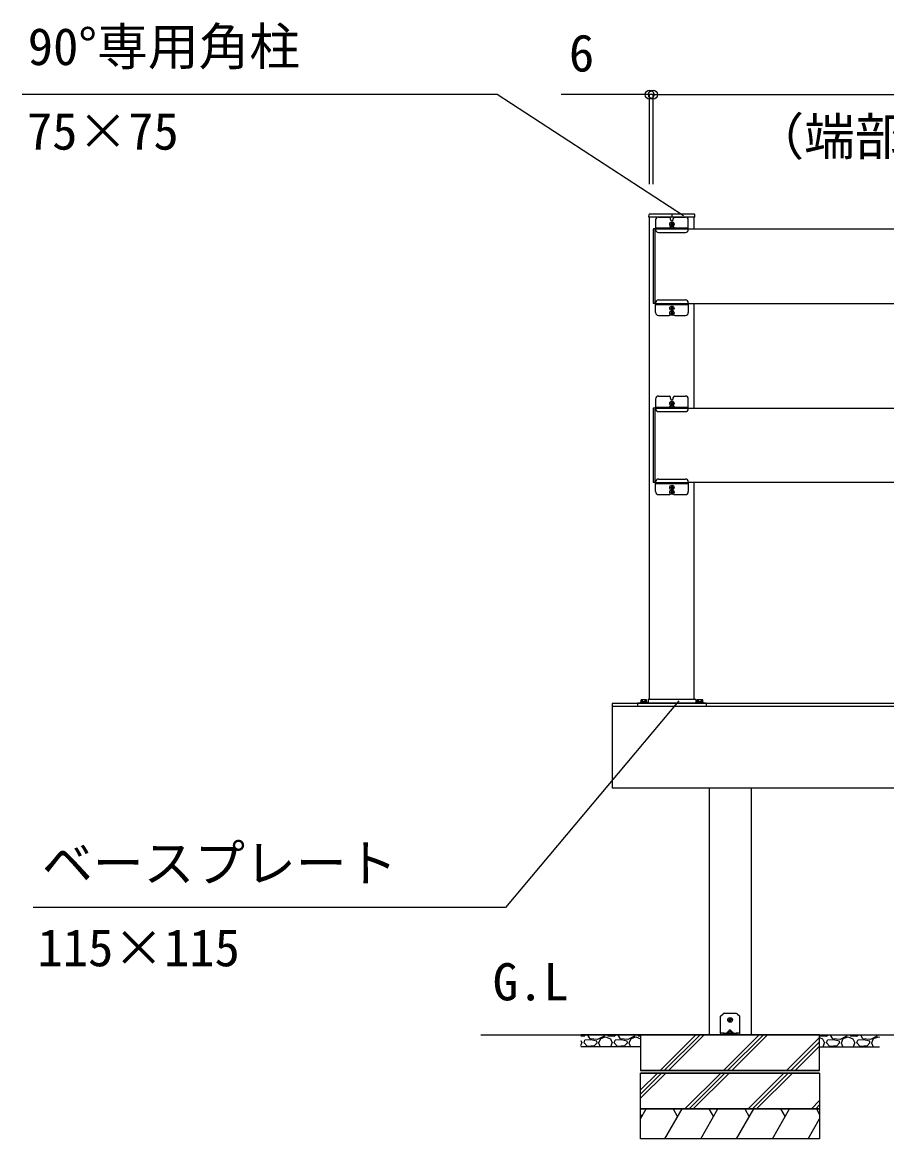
# Model space of a CAD drawing. Units: millimetres, scale not verified. Extents: x -4375 to 4375, y -6499 to 6473.
# Drawn here: x -2786 to -1338, y 77 to 1947 of the extents above; entities that cross this region are included whole.
import ezdxf
from ezdxf.enums import TextEntityAlignment as Align

# ---------------------------------------------------------------- set-up
doc = ezdxf.new("R2010")
doc.units = ezdxf.units.MM
doc.header["$LTSCALE"] = 30
for name, color, linetype in [('0-1_USER1', 3, 'Continuous'), ('0-2_YKK_13', 4, 'Continuous'), ('0-3_YKK_A1', 4, 'Continuous'), ('0-4_YKK_D', 6, 'Continuous')]:
    doc.layers.add(name, color=color, linetype=linetype)
doc.styles.add('ＭＳ ゴシック', font='')
doc.styles.get('ＭＳ ゴシック').set_extended_font_data('MS Gothic')

msp = doc.modelspace()

# ---------------------------------------------------------------- linework, layer by layer
at = {"layer": '0-2_YKK_13'}
for p, q in [((-1616, 281.8), (-1611.59, 286.21)), ((-1616, 253.8), (-1616, 281.8)), ((-1610.17, 286.8), (-1589.83, 286.8)), ((-1588.41, 286.21), (-1584, 281.8)), ((-1584, 253.8), (-1584, 281.8)), ((-1602.24, 276.3), (-1601.14, 276.32)), ((-1602.24, 275.3), (-1601.14, 275.28)), ((-1601.14, 276.32), (-1600.62, 276.42)), ((-1601.14, 275.28), (-1600.62, 275.18)), ((-1600.52, 276.94), (-1600.62, 276.42)), ((-1600.52, 274.66), (-1600.62, 275.18)), ((-1600.5, 278.04), (-1600.52, 276.94)), ((-1600.5, 273.56), (-1600.52, 274.66)), ((-1599.5, 278.04), (-1599.48, 276.94)), ((-1599.5, 273.56), (-1599.48, 274.66)), ((-1599.48, 276.94), (-1599.38, 276.42)), ((-1599.48, 274.66), (-1599.38, 275.18)), ((-1598.86, 276.32), (-1599.38, 276.42)), ((-1598.86, 275.28), (-1599.38, 275.18)), ((-1597.76, 276.3), (-1598.86, 276.32)), ((-1597.76, 275.3), (-1598.86, 275.28)), ((-1616, 253.8), (-1616, 253.3)), ((-1616, 253.3), (-1616, 250.8)), ((-1611.59, 253.3), (-1616, 253.3)), ((-1616, 250.8), (-1611.59, 250.8)), ((-1610.17, 253.3), (-1611.59, 253.3)), ((-1611.59, 253.3), (-1611.59, 250.8)), ((-1611.59, 250.8), (-1610.17, 250.8)), ((-1610.17, 253.3), (-1589.83, 253.3)), ((-1610.17, 250.8), (-1589.83, 250.8)), ((-1605.9, 253.8), (-1601.44, 258.26)), ((-1604, 254.22), (-1604, 253.8)), ((-1596.5, 253.3), (-1603.5, 253.3)), ((-1598.56, 258.26), (-1594.1, 253.8)), ((-1596, 254.22), (-1596, 253.8)), ((-1588.41, 253.3), (-1589.83, 253.3)), ((-1589.83, 250.8), (-1588.41, 250.8)), ((-1588.41, 250.8), (-1588.41, 253.3)), ((-1588.41, 250.8), (-1584, 250.8)), ((-1584, 253.3), (-1584, 253.8))]:
    msp.add_line(p, q, dxfattribs=at)
msp.add_lwpolyline([(-1584, 250.8), (-1584, 253.3), (-1588.41, 253.3)], dxfattribs=at)
msp.add_circle((-1600, 275.8), 4, dxfattribs=at)
for centre, radius, start, end in [((-1610.17, 284.8), 2, 90, 135), ((-1589.83, 284.8), 2, 45, 90), ((-1600, 275.8), 2.3, 167.44414, 192.55586), ((-1600, 275.8), 2.3, 77.44414, 102.55586), ((-1600, 275.8), 2.3, 257.44414, 282.55586), ((-1600, 275.8), 2.3, 347.44414, 12.55586), ((-1603, 254.22), 1, 126.03188, 180), ((-1603.5, 253.8), 0.5, 180, 270), ((-1600, 250.1), 6.1, 53.96812, 126.03188), ((-1597, 254.22), 1, 0, 53.96812)]:
    msp.add_arc(centre, radius, start, end, dxfattribs=at)
for centre, major_axis, ratio, start_param, end_param in [((-1605.4, 253.8), (-0.688, -0.425), 0.381966, 5.2659633, 6.8367597), ((-1600, 255.37), (0, -3.54), 0.707107, 2.5261129, 3.7570724), ((-1594.6, 253.8), (-0.688, 0.425), 0.381966, 2.5880183, 4.1588146)]:
    msp.add_ellipse(centre, major_axis=major_axis, ratio=ratio, start_param=start_param, end_param=end_param, dxfattribs=at)
at = {"layer": '0-3_YKK_A1'}
for p, q in [((-1735, 812.8), (-1735, 1620.8)), ((-1660.21, 1625.8), (-1734.79, 1625.8)), ((-1725, 1615.8), (-1725, 1599.8)), ((-1720, 1620.8), (-1702.25, 1620.8)), ((-1699.75, 1616.8), (-1699.75, 1618.3)), ((-1697.5, 1625.8), (-1697.5, 1620.8)), ((-1696.27, 1608.39), (-1695.45, 1608.39)), ((-1695.25, 1616.8), (-1695.25, 1618.3)), ((-1692.75, 1620.8), (-1675, 1620.8)), ((-1670, 1599.8), (-1670, 1615.8)), ((-1660, 1600.8), (-1660, 1620.8)), ((-1659, 1620.8), (-1659.21, 1624.85)), ((-1729, 1599.72), (-1729, 1477.08)), ((-1726, 1600.9), (-1728.09, 1600.72)), ((-1726, 1600.9), (-1726, 1475.9)), ((-1725, 1600.8), (-1726, 1600.8)), ((-1725, 1602.4), (-1670, 1602.4)), ((-1725, 1600.8), (-1670, 1600.8)), ((-1720, 1594.8), (-1675, 1594.8)), ((-1701.48, 1602.4), (-1693.52, 1602.4)), ((-1670, 1600.8), (-525, 1600.8)), ((-1720, 1481.8), (-1675, 1481.8)), ((-1726, 1475.9), (-1728.09, 1476.08)), ((-1725, 1475.9), (-1726, 1475.9)), ((-1725, 1460.8), (-1725, 1476.8)), ((-1725, 1475.8), (-1670, 1475.8)), ((-1725, 1474.2), (-1670, 1474.2)), ((-1696.27, 1468.21), (-1695.45, 1468.21)), ((-1696.27, 1460.21), (-1695.45, 1460.21)), ((-1670, 1476.8), (-1670, 1460.8)), ((-1670, 1475.8), (-525, 1475.8)), ((-1660, 1300.8), (-1660, 1475.8)), ((-1720, 1455.8), (-1702.25, 1455.8)), ((-1692.75, 1455.8), (-1675, 1455.8)), ((-1725, 1315.8), (-1725, 1299.8)), ((-1720, 1320.8), (-1702.25, 1320.8)), ((-1699.75, 1316.8), (-1699.75, 1318.3)), ((-1695.25, 1316.8), (-1695.25, 1318.3)), ((-1692.75, 1320.8), (-1675, 1320.8)), ((-1670, 1299.8), (-1670, 1315.8)), ((-1729, 1299.72), (-1729, 1177.08)), ((-1726, 1300.9), (-1728.09, 1300.72)), ((-1726, 1300.9), (-1726, 1175.9)), ((-1725, 1300.8), (-1726, 1300.8)), ((-1725, 1302.4), (-1670, 1302.4)), ((-1725, 1300.8), (-1670, 1300.8)), ((-1720, 1294.8), (-1675, 1294.8)), ((-1701.48, 1302.4), (-1693.52, 1302.4)), ((-1696.27, 1308.39), (-1695.45, 1308.39)), ((-1670, 1300.8), (-525, 1300.8)), ((-1720, 1181.8), (-1675, 1181.8)), ((-1726, 1175.9), (-1728.09, 1176.08)), ((-1725, 1175.9), (-1726, 1175.9)), ((-1725, 1160.8), (-1725, 1176.8)), ((-1725, 1175.9), (-1670, 1175.9)), ((-1725, 1174.2), (-1670, 1174.2)), ((-1696.27, 1168.21), (-1695.45, 1168.21)), ((-1696.27, 1160.21), (-1695.45, 1160.21)), ((-1670, 1176.8), (-1670, 1160.8)), ((-525, 1175.8), (-1670, 1175.8)), ((-1660, 812.8), (-1660, 1175.8)), ((-1720, 1155.8), (-1702.25, 1155.8)), ((-1692.75, 1155.8), (-1675, 1155.8)), ((1824.5, 805.8), (-1797.5, 805.8)), ((-1797.5, 805.8), (-1797.5, 663.8)), ((-1755, 806.8), (-1640, 806.8)), ((-1755, 806.8), (-1755, 805.8)), ((-1755, 805.8), (-1755, 800.8)), ((-1739.8, 808.6), (-1749.2, 808.6)), ((-1749.2, 808.6), (-1749.2, 807.6)), ((-1748.5, 812.1), (-1749.12, 811.74)), ((-1749.12, 808.6), (-1749.12, 811.74)), ((-1740.5, 812.1), (-1748.5, 812.1)), ((-1742, 808.6), (-1747, 808.6)), ((-1746.81, 808.6), (-1746.81, 811.74)), ((-1746.76, 807.6), (-1746.76, 808.6)), ((-1742.24, 807.6), (-1742.24, 808.6)), ((-1742.19, 808.6), (-1742.19, 811.74)), ((-1740.5, 812.1), (-1739.88, 811.74)), ((-1739.88, 808.6), (-1739.88, 811.74)), ((-1739.8, 807.6), (-1739.8, 808.6)), ((-1737.5, 812.8), (-1737.5, 806.8)), ((-1737.5, 812.8), (-1657.5, 812.8)), ((-1657.5, 812.8), (-1657.5, 806.8)), ((-1645.8, 808.6), (-1655.2, 808.6)), ((-1655.2, 808.6), (-1655.2, 807.6)), ((-1654.5, 812.1), (-1655.12, 811.74)), ((-1655.12, 808.6), (-1655.12, 811.74)), ((-1646.5, 812.1), (-1654.5, 812.1)), ((-1648, 808.6), (-1653, 808.6)), ((-1652.81, 808.6), (-1652.81, 811.74)), ((-1652.76, 807.6), (-1652.76, 808.6)), ((-1648.24, 807.6), (-1648.24, 808.6)), ((-1648.19, 808.6), (-1648.19, 811.74)), ((-1646.5, 812.1), (-1645.88, 811.74)), ((-1645.88, 808.6), (-1645.88, 811.74)), ((-1645.8, 807.6), (-1645.8, 808.6)), ((-1640, 806.8), (-1640, 805.8)), ((-1640, 805.8), (-1640, 800.8)), ((1824.5, 800.8), (-1797.5, 800.8)), ((1824.5, 663.8), (-1797.5, 663.8)), ((-1635.08, 663.8), (-1635.08, 250.8)), ((-1564.92, 663.8), (-1564.92, 250.8)), ((-2017.38, 250.8), (2468.14, 250.8)), ((-1750, 250.8), (-1850, 250.8)), ((-1850, 248.95), (-1844.77, 248.7)), ((-1844.77, 248.7), (-1842.06, 250.8)), ((-1838.16, 250.23), (-1837.65, 250.8)), ((-1834.61, 244.13), (-1838.16, 250.23)), ((-1821.91, 243.12), (-1834.61, 244.13)), ((-1811.24, 248.7), (-1821.91, 243.12)), ((-1819.88, 237.53), (-1816.83, 244.64)), ((-1816.83, 244.64), (-1808.7, 247.18)), ((-1810.64, 250.8), (-1811.24, 248.7)), ((-1808.7, 247.18), (-1800.57, 244.13)), ((-1805.31, 250.8), (-1804.64, 249.21)), ((-1804.64, 249.21), (-1793.97, 248.7)), ((-1800.57, 244.13), (-1797.52, 237.53)), ((-1793.97, 248.7), (-1791.26, 250.8)), ((-1787.36, 250.23), (-1786.85, 250.8)), ((-1783.81, 244.13), (-1787.36, 250.23)), ((-1771.11, 243.12), (-1783.81, 244.13)), ((-1760.44, 248.7), (-1771.11, 243.12)), ((-1769.08, 237.53), (-1766.03, 244.64)), ((-1766.03, 244.64), (-1757.9, 247.18)), ((-1759.84, 250.8), (-1760.44, 248.7)), ((-1757.9, 247.18), (-1750, 244.22)), ((-1754.51, 250.8), (-1753.84, 249.21)), ((-1753.84, 249.21), (-1750, 249.03)), ((-1750, 250.14), (-1749.34, 250.8)), ((-1717.41, 190.8), (-1657.41, 250.8)), ((-1710.34, 190.8), (-1650.34, 250.8)), ((-1703.27, 190.8), (-1643.27, 250.8)), ((-1635.08, 250.8), (-1564.92, 250.8)), ((-1611.35, 190.8), (-1551.35, 250.8)), ((-1604.28, 190.8), (-1544.28, 250.8)), ((-1597.21, 190.8), (-1537.21, 250.8)), ((-1505.28, 190.8), (-1450, 246.08)), ((-1450, 250.8), (-1350, 250.8)), ((-1450, 246.02), (-1444.97, 244.13)), ((-1449.71, 250.8), (-1449.04, 249.21)), ((-1449.04, 249.21), (-1438.37, 248.7)), ((-1444.97, 244.13), (-1441.92, 237.53)), ((-1438.37, 248.7), (-1435.66, 250.8)), ((-1431.76, 250.23), (-1431.25, 250.8)), ((-1428.21, 244.13), (-1431.76, 250.23)), ((-1415.51, 243.12), (-1428.21, 244.13)), ((-1404.84, 248.7), (-1415.51, 243.12)), ((-1413.48, 237.53), (-1410.43, 244.64)), ((-1410.43, 244.64), (-1402.3, 247.18)), ((-1404.24, 250.8), (-1404.84, 248.7)), ((-1402.3, 247.18), (-1394.17, 244.13)), ((-1398.91, 250.8), (-1398.24, 249.21)), ((-1398.24, 249.21), (-1387.57, 248.7)), ((-1394.17, 244.13), (-1391.12, 237.53)), ((-1387.57, 248.7), (-1384.86, 250.8)), ((-1380.96, 250.23), (-1380.45, 250.8)), ((-1377.41, 244.13), (-1380.96, 250.23)), ((-1364.71, 243.12), (-1377.41, 244.13)), ((-1354.04, 248.7), (-1364.71, 243.12)), ((-1362.68, 237.53), (-1359.63, 244.64)), ((-1359.63, 244.64), (-1351.5, 247.18)), ((-1353.44, 250.8), (-1354.04, 248.7)), ((-1351.5, 247.18), (-1350, 246.62)), ((-1850, 241.16), (-1848.32, 237.53)), ((-1850, 232.84), (-1848.32, 237.53)), ((-1750, 230.8), (-1850, 230.8)), ((-1844.77, 237.53), (-1843.24, 241.59)), ((-1839.18, 231.43), (-1844.77, 237.53)), ((-1833.59, 242.61), (-1843.24, 241.59)), ((-1827.5, 232.45), (-1839.18, 231.43)), ((-1823.43, 240.07), (-1833.59, 242.61)), ((-1822.92, 237.53), (-1827.5, 232.45)), ((-1822.92, 237.53), (-1823.43, 240.07)), ((-1820.38, 237.53), (-1817.5, 230.8)), ((-1799.93, 230.8), (-1797.52, 237.53)), ((-1793.97, 237.53), (-1792.44, 241.59)), ((-1788.38, 231.43), (-1793.97, 237.53)), ((-1782.79, 242.61), (-1792.44, 241.59)), ((-1776.7, 232.45), (-1788.38, 231.43)), ((-1772.63, 240.07), (-1782.79, 242.61)), ((-1772.12, 237.53), (-1776.7, 232.45)), ((-1772.12, 237.53), (-1772.63, 240.07)), ((-1769.58, 237.53), (-1766.7, 230.8)), ((-1498.21, 190.8), (-1450, 239.01)), ((-1491.14, 190.8), (-1450, 231.94)), ((-1450, 230.8), (-1350, 230.8)), ((-1444.33, 230.8), (-1441.92, 237.53)), ((-1438.37, 237.53), (-1436.84, 241.59)), ((-1432.78, 231.43), (-1438.37, 237.53)), ((-1427.19, 242.61), (-1436.84, 241.59)), ((-1421.1, 232.45), (-1432.78, 231.43)), ((-1417.03, 240.07), (-1427.19, 242.61)), ((-1416.52, 237.53), (-1421.1, 232.45)), ((-1416.52, 237.53), (-1417.03, 240.07)), ((-1413.98, 237.53), (-1411.1, 230.8)), ((-1393.53, 230.8), (-1391.12, 237.53)), ((-1387.57, 237.53), (-1386.04, 241.59)), ((-1381.98, 231.43), (-1387.57, 237.53)), ((-1376.39, 242.61), (-1386.04, 241.59)), ((-1370.3, 232.45), (-1381.98, 231.43)), ((-1366.23, 240.07), (-1376.39, 242.61)), ((-1365.72, 237.53), (-1370.3, 232.45)), ((-1365.72, 237.53), (-1366.23, 240.07)), ((-1363.18, 237.53), (-1360.3, 230.8)), ((-1450, 190.8), (-1750, 190.8)), ((-1750, 158.69), (-1721.89, 186.8)), ((-1750, 151.62), (-1714.82, 186.8)), ((-1750, 144.55), (-1707.75, 186.8)), ((-1675.83, 126.8), (-1615.83, 186.8)), ((-1668.76, 126.8), (-1608.76, 186.8)), ((-1661.69, 126.8), (-1601.69, 186.8)), ((-1569.76, 126.8), (-1509.76, 186.8)), ((-1562.69, 126.8), (-1502.69, 186.8)), ((-1555.62, 126.8), (-1495.62, 186.8)), ((-1463.7, 126.8), (-1450, 140.5)), ((-1456.63, 126.8), (-1450, 133.43)), ((-1750, 110.26), (-1740.45, 126.8)), ((-1750, 116.97), (-1748.06, 113.62)), ((-1709.28, 76.8), (-1680.41, 126.8)), ((-1695.63, 126.8), (-1688.02, 113.62)), ((-1649.23, 76.8), (-1620.36, 126.8)), ((-1635.59, 126.8), (-1627.97, 113.62)), ((-1589.19, 76.8), (-1560.32, 126.8)), ((-1575.54, 126.8), (-1567.93, 113.62)), ((-1529.14, 76.8), (-1500.28, 126.8)), ((-1515.5, 126.8), (-1507.89, 113.62)), ((-1455.45, 126.8), (-1450, 117.36)), ((-1469.1, 76.8), (-1450, 109.88))]:
    msp.add_line(p, q, dxfattribs=at)
for points in [[(-1659, 1620.8), (-1736, 1620.8), (-1735.79, 1624.85)], [(-1698.73, 1609.21), (-1699.55, 1609.21), (-1699.55, 1608.39), (-1698.73, 1608.39)], [(-1697.09, 1610.03), (-1697.09, 1610.85), (-1697.91, 1610.85), (-1697.91, 1610.03)], [(-1695.45, 1608.39), (-1695.45, 1609.21), (-1696.27, 1609.21)], [(-1699.57, 1604.48), (-1698.64, 1602.61), (-1698.25, 1602.4)], [(-1697.91, 1607.57), (-1697.91, 1606.75), (-1697.09, 1606.75), (-1697.09, 1607.57)], [(-1695.42, 1604.48), (-1696.35, 1602.61), (-1696.75, 1602.4)], [(-1698.73, 1467.39), (-1699.55, 1467.39), (-1699.55, 1468.21), (-1698.73, 1468.21)], [(-1698.73, 1459.39), (-1699.55, 1459.39), (-1699.55, 1460.21), (-1698.73, 1460.21)], [(-1697.91, 1469.03), (-1697.91, 1469.85), (-1697.09, 1469.85), (-1697.09, 1469.03)], [(-1697.09, 1466.57), (-1697.09, 1465.75), (-1697.91, 1465.75), (-1697.91, 1466.57)], [(-1697.91, 1461.03), (-1697.91, 1461.85), (-1697.09, 1461.85), (-1697.09, 1461.03)], [(-1695.45, 1468.21), (-1695.45, 1467.39), (-1696.27, 1467.39)], [(-1695.45, 1460.21), (-1695.45, 1459.39), (-1696.27, 1459.39)], [(-1697.09, 1458.57), (-1697.09, 1457.75), (-1697.91, 1457.75), (-1697.91, 1458.57)], [(-1698.73, 1309.21), (-1699.55, 1309.21), (-1699.55, 1308.39), (-1698.73, 1308.39)], [(-1697.09, 1310.03), (-1697.09, 1310.85), (-1697.91, 1310.85), (-1697.91, 1310.03)], [(-1695.45, 1308.39), (-1695.45, 1309.21), (-1696.27, 1309.21)], [(-1699.57, 1304.48), (-1698.64, 1302.61), (-1698.25, 1302.4)], [(-1697.91, 1307.57), (-1697.91, 1306.75), (-1697.09, 1306.75), (-1697.09, 1307.57)], [(-1695.42, 1304.48), (-1696.35, 1302.61), (-1696.75, 1302.4)], [(-1698.73, 1167.39), (-1699.55, 1167.39), (-1699.55, 1168.21), (-1698.73, 1168.21)], [(-1698.73, 1159.39), (-1699.55, 1159.39), (-1699.55, 1160.21), (-1698.73, 1160.21)], [(-1697.91, 1169.03), (-1697.91, 1169.85), (-1697.09, 1169.85), (-1697.09, 1169.03)], [(-1697.09, 1166.57), (-1697.09, 1165.75), (-1697.91, 1165.75), (-1697.91, 1166.57)], [(-1697.91, 1161.03), (-1697.91, 1161.85), (-1697.09, 1161.85), (-1697.09, 1161.03)], [(-1695.45, 1168.21), (-1695.45, 1167.39), (-1696.27, 1167.39)], [(-1695.45, 1160.21), (-1695.45, 1159.39), (-1696.27, 1159.39)], [(-1697.09, 1158.57), (-1697.09, 1157.75), (-1697.91, 1157.75), (-1697.91, 1158.57)], [(-1450, 186.8), (-1750, 186.8), (-1450, 186.8)], [(-1450, 186.8), (-1750, 186.8), (-1450, 186.8)], [(-1450, 186.8), (-1450, 126.8), (-1750, 126.8), (-1750, 186.8)]]:
    msp.add_lwpolyline(points, dxfattribs=at)
for points in [[(-1750.5, 806.8), (-1738.5, 806.8), (-1738.5, 807.6), (-1750.5, 807.6)], [(-1656.5, 806.8), (-1644.5, 806.8), (-1644.5, 807.6), (-1656.5, 807.6)], [(-1450, 250.8), (-1750, 250.8), (-1750, 190.8), (-1450, 190.8)], [(-1750, 126.8), (-1450, 126.8), (-1450, 76.8), (-1750, 76.8)]]:
    msp.add_lwpolyline(points, close=True, dxfattribs=at)
for centre in [(-1697.5, 1608.8), (-1697.5, 1467.8), (-1697.5, 1459.8), (-1697.5, 1308.8), (-1697.5, 1167.8), (-1697.5, 1159.8)]:
    msp.add_circle(centre, 3.75, dxfattribs=at)
for centre, radius, start, end in [((-1734.79, 1624.8), 1, 90, 177), ((-1720, 1615.8), 5, 90, 180), ((-1702.25, 1618.3), 2.5, 0, 90), ((-1697.5, 1616.8), 2.25, 180, 0), ((-1698.73, 1610.03), 0.82, 270, 0), ((-1698.73, 1607.57), 0.82, 0, 90), ((-1696.27, 1610.03), 0.82, 180, 270), ((-1696.27, 1607.57), 0.82, 90, 180), ((-1692.75, 1618.3), 2.5, 90, 180), ((-1675, 1615.8), 5, 0, 90), ((-1660.21, 1624.8), 1, 3, 90), ((-1728, 1599.72), 1, 95, 180), ((-1720, 1599.8), 5, 180, 270), ((-1701.48, 1602.67), 0.274, 142.28591, 270), ((-1697.5, 1599.6), 5.3, 37.71409, 142.28591), ((-1693.52, 1602.67), 0.274, 270, 37.71409), ((-1675, 1599.8), 5, 270, 0), ((-1720, 1476.8), 5, 90, 180), ((-1675, 1476.8), 5, 0, 90), ((-1728, 1477.08), 1, 180, 265), ((-1720, 1460.8), 5, 180, 270), ((-1698.73, 1469.03), 0.82, 270, 0), ((-1698.73, 1466.57), 0.82, 0, 90), ((-1698.73, 1461.03), 0.82, 270, 0), ((-1698.73, 1458.57), 0.82, 0, 90), ((-1696.27, 1469.03), 0.82, 180, 270), ((-1696.27, 1466.57), 0.82, 90, 180), ((-1696.27, 1461.03), 0.82, 180, 270), ((-1696.27, 1458.57), 0.82, 90, 180), ((-1675, 1460.8), 5, 270, 0), ((-1702.25, 1458.3), 2.5, 270, 330.56993), ((-1692.75, 1458.3), 2.5, 209.43007, 270), ((-1720, 1315.8), 5, 90, 180), ((-1702.25, 1318.3), 2.5, 0, 90), ((-1697.5, 1316.8), 2.25, 180, 0), ((-1698.73, 1310.03), 0.82, 270, 0), ((-1696.27, 1310.03), 0.82, 180, 270), ((-1692.75, 1318.3), 2.5, 90, 180), ((-1675, 1315.8), 5, 0, 90), ((-1728, 1299.72), 1, 95, 180), ((-1720, 1299.8), 5, 180, 270), ((-1701.48, 1302.67), 0.274, 142.28591, 270), ((-1697.5, 1299.6), 5.3, 37.71409, 142.28591), ((-1698.73, 1307.57), 0.82, 0, 90), ((-1696.27, 1307.57), 0.82, 90, 180), ((-1693.52, 1302.67), 0.274, 270, 37.71409), ((-1675, 1299.8), 5, 270, 0), ((-1720, 1176.8), 5, 90, 180), ((-1675, 1176.8), 5, 0, 90), ((-1728, 1177.08), 1, 180, 265), ((-1720, 1160.8), 5, 180, 270), ((-1698.73, 1169.03), 0.82, 270, 0), ((-1698.73, 1166.57), 0.82, 0, 90), ((-1698.73, 1161.03), 0.82, 270, 0), ((-1696.27, 1169.03), 0.82, 180, 270), ((-1696.27, 1166.57), 0.82, 90, 180), ((-1696.27, 1161.03), 0.82, 180, 270), ((-1675, 1160.8), 5, 270, 0), ((-1702.25, 1158.3), 2.5, 270, 330.56993), ((-1698.73, 1158.57), 0.82, 0, 90), ((-1696.27, 1158.57), 0.82, 90, 180), ((-1692.75, 1158.3), 2.5, 209.43007, 270), ((-1747.96, 810.06), 2.04, 55.61575, 124.38425), ((-1744.5, 804.46), 7.64, 72.41205, 107.58795), ((-1741.04, 810.06), 2.04, 55.61575, 124.38425), ((-1653.96, 810.06), 2.04, 55.61575, 124.38425), ((-1650.5, 804.46), 7.64, 72.41205, 107.58795), ((-1647.04, 810.06), 2.04, 55.61575, 124.38425)]:
    msp.add_arc(centre, radius, start, end, dxfattribs=at)
at = {"layer": '0-4_YKK_D'}
for p, q in [((-1735, 1825.8), (-1883.3, 1825.8)), ((-1735, 1675.8), (-1735, 1826.8)), ((-1729, 1825.8), (-1735, 1825.8)), ((-1729, 1675.8), (-1729, 1826.8)), ((-1729, 1675.8), (-1729, 1826.8)), ((-1729, 1825.8), (-1699, 1825.8)), ((-1729, 1825.8), (-502.5, 1825.8))]:
    msp.add_line(p, q, dxfattribs=at)
for points in [[(-1677.95, 1623.03), (-1990.19, 1825.8), (-2785.67, 1825.8)], [(-1685.89, 810.2), (-1976.55, 463.8), (-2767.62, 463.8)]]:
    msp.add_lwpolyline(points, dxfattribs=at)
for centre in [(-1735, 1825.8), (-1729, 1825.8), (-1729, 1825.8)]:
    msp.add_circle(centre, 7.5, dxfattribs=at)

# ---------------------------------------------------------------- texts
at = {"layer": '0-1_USER1', "style": 'ＭＳ ゴシック'}
msp.add_text('G.L', height=62.32, dxfattribs=at).set_placement((-1997.73, 289.8), align=Align.BOTTOM_LEFT)
at = {"layer": '0-4_YKK_D', "style": 'ＭＳ ゴシック'}
for s, p in [('90°専用角柱', (-2776.58, 1856.59)), ('6', (-1870.06, 1845.8)), ('（端部現地カット）', (-1561.03, 1705.83)), ('75×75', (-2778.03, 1714.92)), ('ベースプレート', (-2752.65, 488.53)), ('115×115', (-2760.37, 346.87))]:
    msp.add_text(s, height=62.32, dxfattribs=at).set_placement(p, align=Align.BOTTOM_LEFT)

doc.saveas('drawing.dxf')
